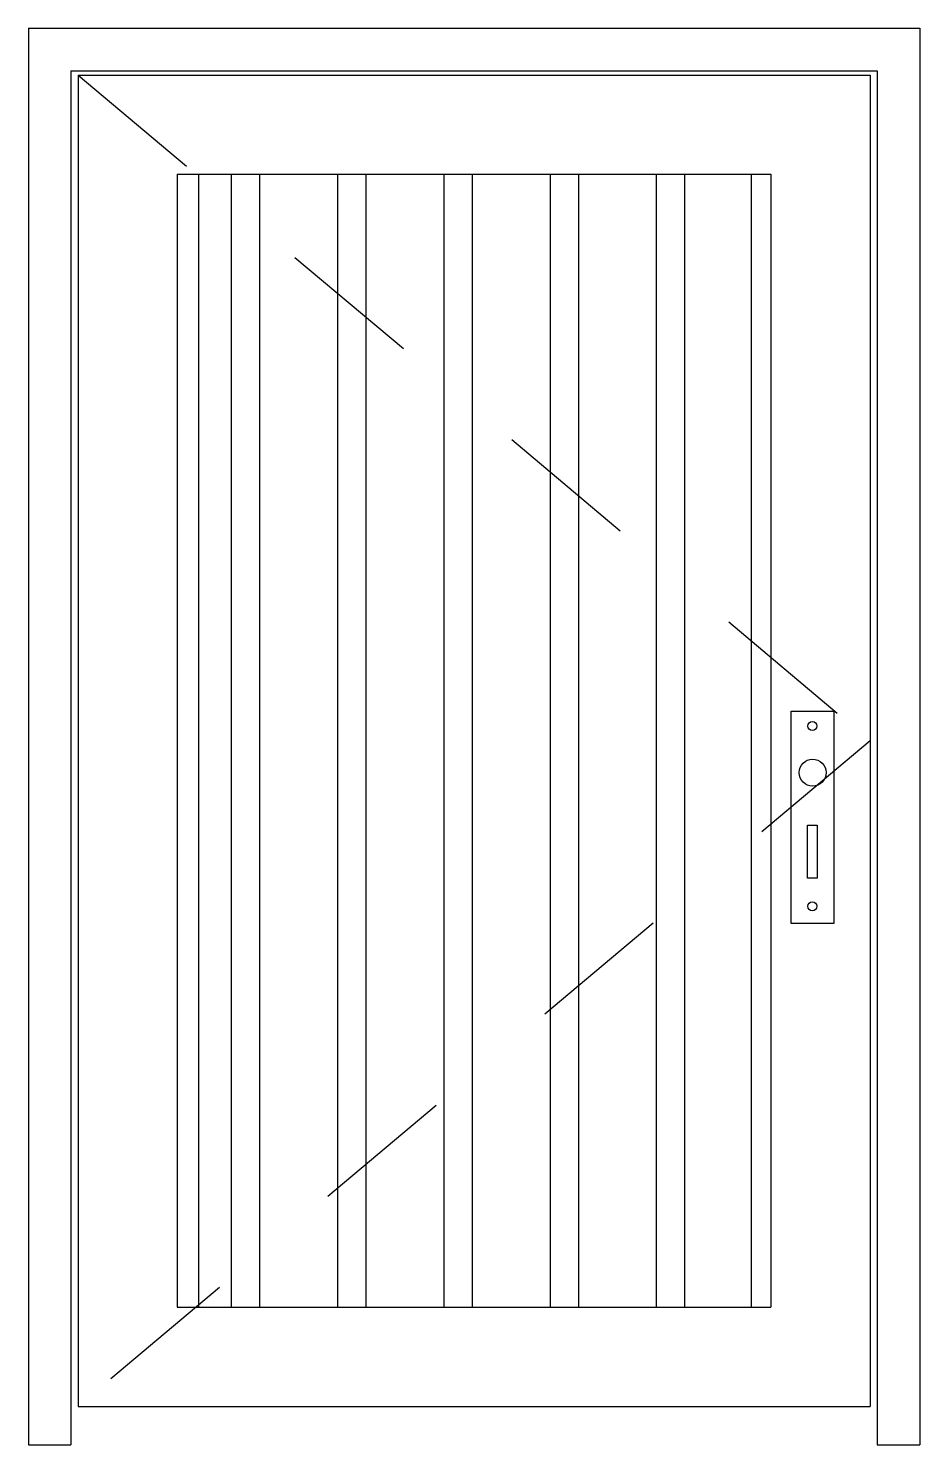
# Model space of a CAD drawing. Header units: millimetres. Extents: x 18.25 to 18.88, y 1341.69 to 1342.69.
import ezdxf

# ---------------------------------------------------------------- set-up
doc = ezdxf.new("R2010")
doc.units = ezdxf.units.MM
doc.header["$LTSCALE"] = 0.5
doc.linetypes.add('HIDDEN2', pattern=[0.1875, 0.125, -0.0625])
doc.layers.add('Gravia_Portas', color=1, linetype='Continuous')
doc.layers.add('Gravia_Portas_hidden2', color=1, linetype='HIDDEN2')

msp = doc.modelspace()

# ---------------------------------------------------------------- linework, layer by layer
at = {"layer": 'Gravia_Portas', "color": 2}
for p, q in [((18.2518, 1342.6902), (18.2518, 1341.6902)), ((18.2518, 1342.6902), (18.8808, 1342.6902)), ((18.8808, 1342.6902), (18.8808, 1341.6902))]:
    msp.add_line(p, q, dxfattribs=at)
at = {"layer": 'Gravia_Portas'}
for p, q in [((18.2818, 1342.6602), (18.2818, 1341.6902)), ((18.2818, 1342.6602), (18.8508, 1342.6602)), ((18.8508, 1342.6602), (18.8508, 1341.6902)), ((18.2868, 1342.6572), (18.2868, 1341.7172)), ((18.2868, 1342.6572), (18.8458, 1342.6572)), ((18.8458, 1342.6572), (18.8458, 1341.7172)), ((18.3568, 1342.5872), (18.3568, 1341.7872)), ((18.3568, 1342.5872), (18.7758, 1342.5872)), ((18.3718, 1342.5872), (18.3718, 1341.7872)), ((18.3949, 1342.5872), (18.3949, 1341.7872)), ((18.4149, 1342.5872), (18.4149, 1341.7872)), ((18.4699, 1342.5872), (18.4699, 1341.7872)), ((18.4699, 1342.5872), (18.4699, 1342.5872)), ((18.4899, 1342.5872), (18.4899, 1341.7872)), ((18.4899, 1342.5872), (18.4899, 1342.5872)), ((18.5449, 1342.5872), (18.5449, 1341.7872)), ((18.5449, 1342.5872), (18.5449, 1342.5872)), ((18.5649, 1342.5872), (18.5649, 1341.7872)), ((18.5649, 1342.5872), (18.5649, 1342.5872)), ((18.6199, 1342.5872), (18.6199, 1341.7872)), ((18.6199, 1342.5872), (18.6199, 1342.5872)), ((18.6399, 1342.5872), (18.6399, 1341.7872)), ((18.6399, 1342.5872), (18.6399, 1342.5872)), ((18.6949, 1342.5872), (18.6949, 1341.7872)), ((18.6949, 1342.5872), (18.6949, 1342.5872)), ((18.7149, 1342.5872), (18.7149, 1341.7872)), ((18.7149, 1342.5872), (18.7149, 1342.5872)), ((18.7618, 1342.5872), (18.7618, 1341.7872)), ((18.7618, 1342.5872), (18.7618, 1342.5872)), ((18.7758, 1342.5872), (18.7758, 1341.7872)), ((18.7901, 1342.0582), (18.7901, 1342.2082)), ((18.7901, 1342.2082), (18.8201, 1342.2082)), ((18.8201, 1342.2082), (18.8201, 1342.0582)), ((18.8017, 1342.1276), (18.8085, 1342.1276)), ((18.8017, 1342.0901), (18.8017, 1342.1276)), ((18.8085, 1342.1276), (18.8085, 1342.0901)), ((18.8085, 1342.0901), (18.8017, 1342.0901)), ((18.8201, 1342.0582), (18.7901, 1342.0582)), ((18.3568, 1341.7872), (18.7758, 1341.7872)), ((18.2868, 1341.7172), (18.8458, 1341.7172)), ((18.2518, 1341.6902), (18.2818, 1341.6902)), ((18.8508, 1341.6902), (18.8808, 1341.6902))]:
    msp.add_line(p, q, dxfattribs=at)
for centre, radius in [((18.805, 1342.1976), 0.00318), ((18.8052, 1342.1647), 0.00955), ((18.805, 1342.0703), 0.00318)]:
    msp.add_circle(centre, radius, dxfattribs=at)
at = {"layer": 'Gravia_Portas_hidden2'}
for p, q in [((18.2868, 1342.6572), (18.8458, 1342.1872)), ((18.8458, 1342.1872), (18.2868, 1341.7172))]:
    msp.add_line(p, q, dxfattribs=at)

doc.saveas('drawing.dxf')
